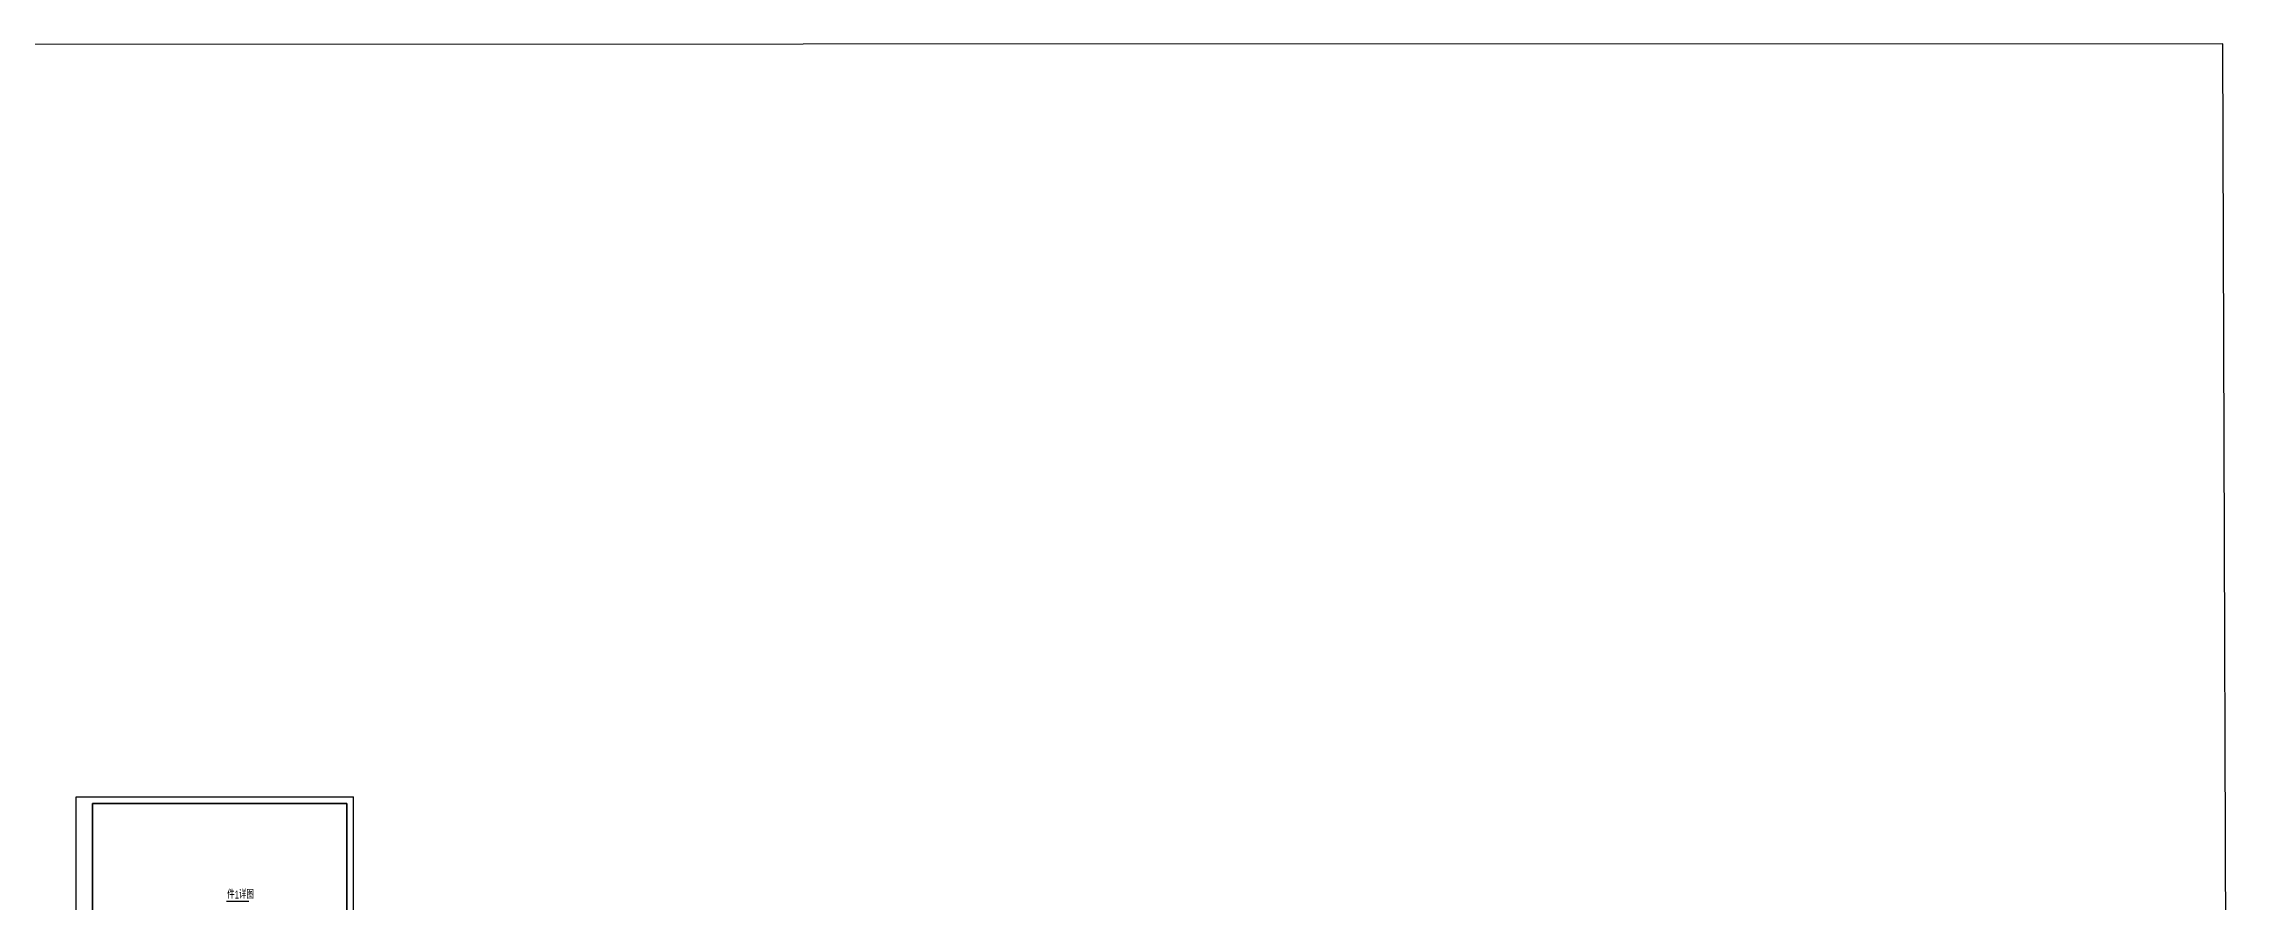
# Model space of a CAD drawing. Header units: millimetres. Extents: x 173791 to 206178, y -159089 to -143118.
# Drawn here: x 197978 to 206178, y -147168 to -143955 of the extents above; entities that cross this region are included whole.
import ezdxf

# ---------------------------------------------------------------- set-up
doc = ezdxf.new("R2010")
doc.units = ezdxf.units.MM
doc.layers.add('图层1', color=4, linetype='Continuous', lineweight=35)
doc.styles.add('样式 3.5', font='roms.shx', dxfattribs={"width": 0.7, "height": 3.5, "bigfont": 'hztxt.shx'})

msp = doc.modelspace()

# ---------------------------------------------------------------- linework, layer by layer
at = {"color": 7, "linetype": 'Continuous'}
for p, q in [((198099.5, -146776.8), (199139, -146776.8)), ((198099.5, -148247), (198099.5, -146776.8)), ((199139, -148247), (199139, -146776.8))]:
    msp.add_line(p, q, dxfattribs=at)
msp.add_line((198663.1, -147167.5), (198747.3, -147167.5))
msp.add_lwpolyline([(206178.1, -153299), (206147.2, -143954.7), (190180.1, -143958.7), (190211.1, -153302.9)], close=True)
at = {"layer": '图层1'}
for p, q in [((199114.2, -146801.6), (198161.4, -146801.6)), ((198161.4, -146801.6), (198161.4, -148222.2)), ((199114.2, -148222.2), (199114.2, -146801.6)), ((199114.2, -148222.2), (199114.2, -146801.6))]:
    msp.add_line(p, q, dxfattribs=at)

# ---------------------------------------------------------------- texts
at = {"insert": (198665.7, -147127.9), "char_height": 30, "width": 314.203, "attachment_point": 1, "style": '样式 3.5'}
msp.add_mtext('件1详图', dxfattribs=at)

doc.saveas('drawing.dxf')
